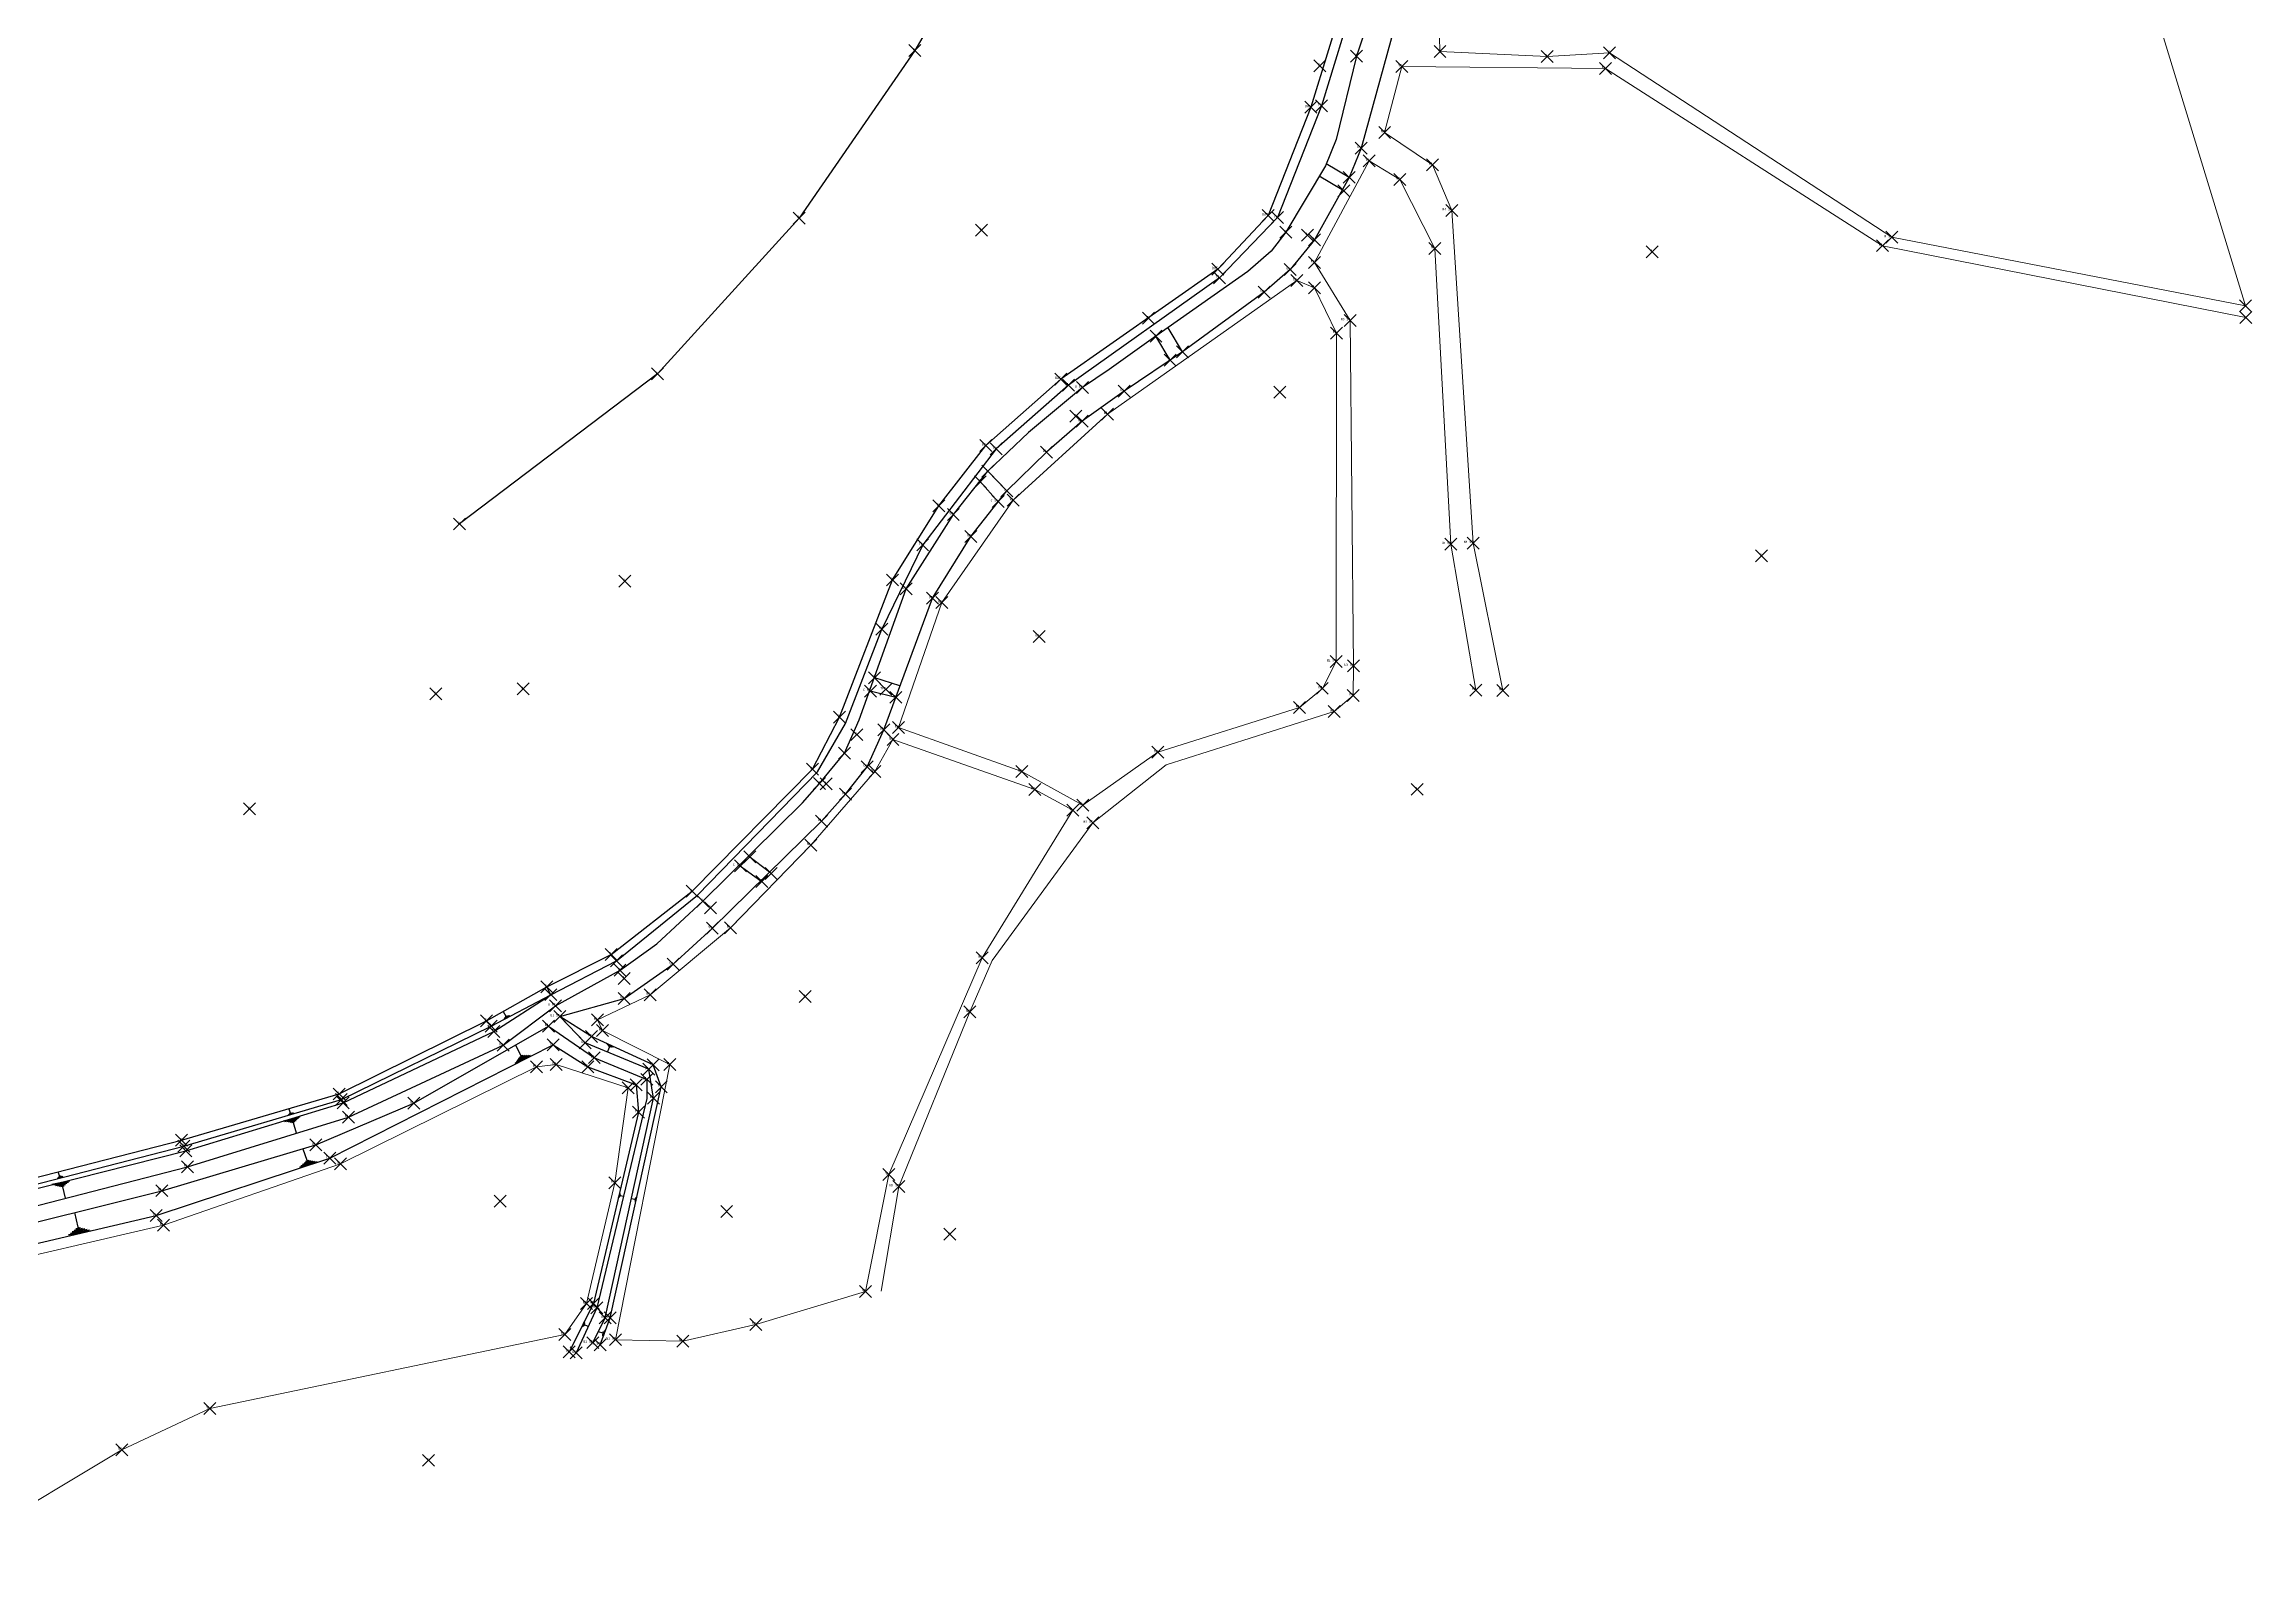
# Model space of a CAD drawing. Header units: millimetres. Extents: x 209513 to 211421, y 268482 to 269727.
# Drawn here: x 209868.3 to 210052.8, y 268500.4 to 268628 of the extents above; entities that cross this region are included whole.
import ezdxf
from ezdxf.enums import TextEntityAlignment as Align

# ---------------------------------------------------------------- set-up
doc = ezdxf.new("R2010")
doc.units = ezdxf.units.MM
doc.header["$MEASUREMENT"] = 0
doc.header["$PDMODE"] = 3
doc.header["$PDSIZE"] = 0.5
for name, color, linetype in [("con'c구조물", 8, 'CONTINUOUS'), ('비탈면', 8, 'CONTINUOUS'), ('측구', 8, 'CONTINUOUS'), ('현황', 8, 'CONTINUOUS')]:
    doc.layers.add(name, color=color, linetype=linetype)
doc.layers.add('논밭', color=8, linetype='CONTINUOUS', lineweight=0)
doc.layers.add('측점', color=8, linetype='CONTINUOUS', lineweight=0)
doc.styles.add('txt', font='TXT', dxfattribs={"height": 0.2})

msp = doc.modelspace()

# ---------------------------------------------------------------- linework, layer by layer
at = {"layer": "con'c구조물"}
for p, q in [((209977.344, 268616.911, 14.934), (209975.4367263904, 268618.0486593177, 14.90781892453231)), ((209976.7639193093, 268615.8603278501, 14.93496730174486), (209974.8464299752, 268617.00408069, 14.90864599539854)), ((209962.38, 268601.644, 14.793), (209961.201, 268603.629, 14.778)), ((209963.414, 268602.328, 14.797), (209962.2166495461, 268604.3438953783, 14.78176653366504))]:
    msp.add_line(p, q, dxfattribs=at)
at = {"layer": "con'c구조물", "extrusion": (-0.01980637379183519, -0.01760021368306418, 0.9996489083851033)}
for p, q in [((209947.1602751847, 268592.3522445329, 14.80011113315049), (209948.737, 268590.723, 14.802)), ((209948.0124885505, 268589.8029548449, 14.77211251629858), (209946.4838379115, 268591.5101852092, 14.77188302898795))]:
    msp.add_line(p, q, dxfattribs=at)
at = {"layer": "con'c구조물", "extrusion": (-0.02083133763947811, -0.02619644002515345, 0.9994397440076909), "elevation": -11394.27427447046}
for points in [[(-2842.765774774743, 340687.1761299587), (-2840.753864660976, 340688.0931175157), (-2840.768587373197, 340688.1468764868)], [(-2841.066567484493, 340689.0584004758), (-2843.128096409404, 340688.2844752786)]]:
    msp.add_lwpolyline(points, dxfattribs=at)
at = {"layer": "con'c구조물", "extrusion": (0.001777708808873359, 0.02031079456849717, 0.999792134083574)}
for points, elevation in [([(-185710.6500619804, -285780.8149246295), (-185712.5503250723, -285779.6770601891)], 5842.569630656789), ([(-185713.2179713362, -285780.4576743522), (-185711.355969803, -285781.643965218)], 5842.569630656788)]:
    msp.add_lwpolyline(points, dxfattribs=dict(at, elevation=elevation))
at = {"layer": '논밭'}
for p, q in [((210052.2475636172, 268606.1839622359, 15.13), (210037.7955914509, 268653.5409537666, 15.09)), ((209987.706, 268586.35, 15.115), (209985.923, 268614.145, 15.142)), ((209984.502, 268610.976, 14.851), (209985.853, 268586.259, 14.811)), ((210021.915, 268611.201, 15.121), (210052.2828001739, 268605.1951876834, 15.19)), ((210022.699, 268611.902, 15.107), (210052.2475636172, 268606.1839622359, 15.13)), ((209977.712, 268576.082, 14.836), (209977.427, 268604.957, 14.821)), ((209976.294, 268603.9, 14.76), (209976.249, 268576.45, 14.724)), ((209939.72, 268532.585, 14.81), (209938.2421146752, 268523.8258649405, 14.8)), ((209916.038, 268519.784, 14.594), (209921.655, 268519.662, 14.568))]:
    msp.add_line(p, q, dxfattribs=at)
at = {"layer": '논밭', "extrusion": (-0.002495213920598355, -0.0009357158288259126, 0.9999964491653849), "elevation": -760.3007414730238}
msp.add_lwpolyline([(210022.0828832467, 268611.3081787626), (209998.4958219327, 268626.7161765597), (209993.2867483208, 268626.41015517), (209984.319838616, 268626.8371993119), (209984.2799709869, 268628.0592484634), (209996.9977642155, 268629.0661556356), (209998.0338832559, 268632.2821976586)], dxfattribs=at)
at = {"layer": '논밭', "extrusion": (0.001197645491389979, -0.004267291136872589, 0.9999901778875782), "elevation": -879.6086622300608}
msp.add_lwpolyline([(209985.7542651406, 268612.8370879992), (209984.1392291715, 268616.6591772321), (209980.1422116779, 268619.3612047469), (209981.568159156, 268624.8693453781), (209998.6062164006, 268624.6901865822), (210021.7462644782, 268609.893209137)], dxfattribs=at)
at = {"layer": '논밭', "extrusion": (-0.0008778308753958339, 0.0005048896730620127, 0.9999994872495547), "elevation": -33.87310386406436}
msp.add_lwpolyline([(209977.3591073547, 268605.0083451387), (209974.3891348338, 268609.8493280588), (209978.9380979679, 268618.3423491879), (209981.5221180403, 268616.7843384144), (209984.4341309635, 268611.0273323607)], dxfattribs=at)
at = {"layer": '논밭', "extrusion": (-0.0005303981218246154, -0.00127822076939338, 0.99999904241429), "elevation": -439.9370034995871}
msp.add_lwpolyline([(209976.2272740515, 268576.1070569861), (209975.0822646654, 268573.8670365844), (209973.1683206265, 268572.2681734013), (209961.3412416696, 268568.526990186), (209955.0642711941, 268564.1100670738), (209949.9792443285, 268566.907001769), (209939.6692903323, 268570.5901131206), (209943.2772739127, 268581.0310637985), (209949.2322725447, 268589.5880514927), (209957.125290529, 268596.7890862747), (209972.9582946665, 268607.937081772), (209974.4163342413, 268607.347177132), (209976.2722931396, 268603.5570805467)], dxfattribs=at)
at = {"layer": '논밭', "extrusion": (0.0001224447900102755, -0.0007169750858162893, 0.999999735476965), "elevation": -152.0469863377383}
msp.add_lwpolyline([(209985.8496123388, 268586.219019921), (209987.9326134254, 268574.0220167862)], dxfattribs=at)
at = {"layer": '논밭', "extrusion": (0.001162872943323061, -0.005778215658627467, 0.9999826298242986), "elevation": -1292.646094075927}
msp.add_lwpolyline([(209987.5464376904, 268583.3645501575), (209990.0235220694, 268571.056344684)], dxfattribs=at)
at = {"layer": '논밭', "extrusion": (-0.01651664489445712, -0.002678547888160374, 0.9998600031117563), "elevation": -4172.687279099908}
msp.add_lwpolyline([(-231498.9913557665, 250229.0096321089), (-231496.5619867416, 250228.5912828043), (-231495.4840591817, 250226.7983572132)], dxfattribs=at)
at = {"layer": '논밭'}
for points, elevation in [([(209976.091, 268572.266), (209962.042432751, 268567.8061497924), (209955.913, 268562.975)], 14.799), ([(209945.654, 268547.176), (209947.500426901, 268551.4613044694), (209955.913, 268562.975)], 14.811)]:
    msp.add_lwpolyline(points, dxfattribs=dict(at, elevation=elevation))
at = {"layer": '논밭', "extrusion": (0.0007215525799929045, -0.00084738400829294, 0.9999993806509166), "elevation": -61.53175656429236}
msp.add_lwpolyline([(209915.9728244653, 268519.8283095437), (209920.4959192544, 268542.8321913479), (209914.880857941, 268545.6532606241), (209914.4648414536, 268546.5452795392), (209918.8648388652, 268548.6552831671), (209925.5787916595, 268554.2433386511), (209932.2918332051, 268561.1572894302), (209937.652885926, 268567.299226949), (209939.1577982262, 268569.9683294446), (209951.0209055359, 268565.8052085427), (209954.1747762783, 268564.0743619273), (209946.6048511257, 268551.7442761398), (209938.7998921215, 268533.6282321131), (209936.8499020092, 268523.8652234099), (209927.7028365645, 268521.0982984643), (209921.5898417634, 268519.7062909898)], dxfattribs=at)
at = {"layer": '논밭', "extrusion": (-2.391684603545478e-05, -5.880867888495463e-05, 0.9999999979847619), "elevation": -6.003142551223942}
msp.add_lwpolyline([(209939.7202941639, 268532.5851113176), (209945.6542941863, 268547.1761113431)], dxfattribs=at)
at = {"layer": '논밭'}
msp.add_polyline3d([(209832.746, 268516.344, 14.629), (209861.722, 268525.514, 14.636), (209878.257, 268529.354, 14.588), (209893.04, 268534.466, 14.773), (209909.423, 268542.585, 14.618), (209911.085, 268542.774, 14.676), (209917.08, 268540.822, 14.646), (209915.984, 268532.892, 14.584), (209913.618, 268522.796, 14.597), (209911.807, 268520.214, 14.664), (209882.121, 268514.029, 14.578), (209874.789, 268510.582, 14.541), (209862.687, 268503.326, 14.643), (209858.032, 268500.384, 14.581)], dxfattribs=at)
at = {"layer": '비탈면'}
for points, elevation in [([(209906.6390668431, 268547.2121364375), (209906.8802236266, 268546.8128499328), (209906.9380247258, 268546.817465608), (209906.8492355074, 268546.7638396479), (209906.9958258251, 268546.8220812839), (209906.8182473884, 268546.714829363), (209907.0536269244, 268546.8266969594), (209906.7872592694, 268546.6658190782), (209907.1114280237, 268546.831312635), (209906.7562711502, 268546.6168087934), (209907.169229123, 268546.8359283108), (209906.7252830312, 268546.5677985086), (209907.2270302224, 268546.8405439863)], -1.466517633498769), ([(209907.6758267181, 268544.4070352534), (209908.1228676897, 268543.5257434392), (209908.2806980183, 268543.5266570199), (209908.0289003571, 268543.398931028), (209908.4385283469, 268543.5275706005), (209907.9349330245, 268543.2721186167), (209908.5963586754, 268543.5284841812), (209907.8409656919, 268543.1453062055), (209908.754189004, 268543.5293977619), (209907.7469983592, 268543.0184937943), (209908.9120193326, 268543.5303113425), (209907.6530310266, 268542.891681383), (209909.0698496611, 268543.5312249232)], 12.248), ([(209915.3576298414, 268543.8098524524), (209915.5381705324, 268544.2388179537), (209915.4957619203, 268544.2882795288), (209915.6031849597, 268544.2430678983), (209915.4533533085, 268544.3377411038), (209915.668199387, 268544.2473178429), (209915.4109446963, 268544.3872026789), (209915.7332138142, 268544.2515677875), (209915.3685360843, 268544.4366642541), (209915.7982282414, 268544.2558177321), (209915.3261274724, 268544.486125829), (209915.8632426687, 268544.2600676767), (209915.2837188603, 268544.535587404)], 14.79154756557796), ([(209889.3852983173, 268537.0431796563), (209889.1223724512, 268537.9080085616), (209888.9800450456, 268537.9322212168), (209889.2271390186, 268538.0073428929), (209888.8377176401, 268537.9564338721), (209889.331905586, 268538.1066772242), (209888.6953902346, 268537.9806465273), (209889.4366721535, 268538.2060115554), (209888.5530628291, 268538.0048591825), (209889.541438721, 268538.3053458867), (209888.4107354236, 268538.0290718377), (209889.6462052884, 268538.404680218), (209888.2684080181, 268538.0532844929)], 12.248), ([(209889.9146291321, 268535.7381166574), (209890.2334050831, 268534.77333868), (209890.3940002192, 268534.7499653889), (209890.1183493685, 268534.6588865457), (209890.5545953553, 268534.7265920978), (209890.003293654, 268534.5444344115), (209890.7151904914, 268534.7032188067), (209889.8882379394, 268534.4299822773), (209890.8757856275, 268534.6798455156), (209889.7731822249, 268534.315530143), (209891.0363807636, 268534.6564722245), (209889.6581265103, 268534.2010780088), (209891.1969758997, 268534.6330989334)], 12.248), ([(209870.0781108523, 268531.6078004983), (209869.8405683315, 268532.5463704458), (209869.6895195876, 268532.5794765105), (209869.9576824297, 268532.6473458022), (209869.5384708436, 268532.6125825752), (209870.0747965279, 268532.7483211585), (209869.3874220996, 268532.64568864), (209870.191910626, 268532.8492965149), (209869.2363733556, 268532.6787947047), (209870.3090247242, 268532.9502718713), (209869.0853246116, 268532.7119007694), (209870.4261388223, 268533.0512472276), (209868.9342758677, 268532.7450068341)], 12.248), ([(209916.6884672477, 268531.7353351898), (209916.4306315402, 268531.7960394629), (209916.4035426649, 268531.7635418099), (209916.4208867429, 268531.8372091549), (209916.3764537896, 268531.7310441569), (209916.4111419457, 268531.8783788469), (209916.3493649144, 268531.6985465039), (209916.4013971485, 268531.9195485389), (209916.3222760391, 268531.6660488509), (209916.3916523512, 268531.9607182309), (209916.2951871639, 268531.6335511979), (209916.381907554, 268532.0018879229), (209916.2680982886, 268531.601053545)], 12.248), ([(209917.3697988579, 268531.5815578263), (209917.6549521952, 268531.521671853), (209917.6838754298, 268531.5581304745), (209917.6667651517, 268531.4766580924), (209917.7127986644, 268531.594589096), (209917.6785781083, 268531.4316443318), (209917.741721899, 268531.6310477176), (209917.6903910647, 268531.3866305713), (209917.7706451335, 268531.6675063391), (209917.7022040212, 268531.3416168107), (209917.799568368, 268531.7039649606), (209917.7140169777, 268531.2966030501), (209917.8284916026, 268531.7404235822)], 14.29880001690878), ([(209870.8074457495, 268530.4135778856), (209871.0966392132, 268529.1792828726), (209871.2936237481, 268529.132432295), (209870.9409680302, 268529.0498055911), (209871.4906082831, 268529.0855817175), (209870.7852968471, 268528.9203283096), (209871.6875928181, 268529.0387311399), (209870.6296256641, 268528.7908510282), (209871.8845773531, 268528.9918805623), (209870.4739544811, 268528.6613737466), (209872.081561888, 268528.9450299848), (209870.3182832981, 268528.5318964652), (209872.278546423, 268528.8981794072)], 12.248), ([(209913.7372535539, 268520.894382898), (209913.4438831179, 268521.0167361686), (209913.4054490481, 268520.9835656257), (209913.4404071254, 268521.0673857504), (209913.3670149783, 268520.9503950828), (209913.436931133, 268521.118035332), (209913.3285809084, 268520.9172245398), (209913.4334551405, 268521.1686849136), (209913.2901468386, 268520.8840539968), (209913.429979148, 268521.2193344953), (209913.2517127688, 268520.8508834539), (209913.4265031556, 268521.2699840768), (209913.213278699, 268520.817712911)], -2.983879682971845), ([(209914.5908244572, 268520.4654744269), (209914.9505956954, 268520.3469689284), (209914.9932229979, 268520.389900141), (209914.959364284, 268520.2871083588), (209915.0358503004, 268520.4328313536), (209914.9681328727, 268520.227247789), (209915.0784776029, 268520.4757625666), (209914.9769014613, 268520.1673872195), (209915.1211049054, 268520.5186937792), (209914.98567005, 268520.10752665), (209915.1637322079, 268520.5616249918), (209914.9944386386, 268520.0476660802), (209915.2063595105, 268520.6045562046)], -3.500930319737793)]:
    msp.add_lwpolyline(points, dxfattribs=dict(at, elevation=elevation))
for points in [[(209888.7210997571, 268539.0759167384), (209888.8534458182, 268538.7320750731), (209888.9059157002, 268538.7270106602), (209888.8179123587, 268538.6931378149), (209888.9583855824, 268538.7219462477), (209888.7823788993, 268538.6542005566), (209889.0108554646, 268538.716881835), (209888.7468454399, 268538.6152632984), (209889.0633253467, 268538.7118174223), (209888.7113119804, 268538.5763260403), (209889.115795229, 268538.7067530098), (209888.6757785211, 268538.5373887822), (209889.1682651112, 268538.701688597)], [(209869.4160904579, 268533.8143087333), (209869.5628751437, 268533.4453406581), (209869.6153984756, 268533.4408644536), (209869.527780181, 268533.406007715), (209869.6679218076, 268533.4363882495), (209869.4926852184, 268533.3666747718), (209869.7204451397, 268533.4319120452), (209869.4575902559, 268533.3273418288), (209869.7729684716, 268533.4274358409), (209869.4224952931, 268533.2880088857), (209869.8254918037, 268533.4229596368), (209869.3874003306, 268533.2486759427), (209869.8780151358, 268533.4184834325)]]:
    msp.add_lwpolyline(points, dxfattribs=at)
at = {"layer": '측구'}
for p, q in [((209944.266, 268588.749, 14.742), (209947.16, 268592.352, 14.814)), ((209945.732, 268586.907, 14.779), (209948.737, 268590.723, 14.802)), ((209940.325, 268582.518, 14.739), (209944.266, 268588.749, 14.742))]:
    msp.add_line(p, q, dxfattribs=at)
at = {"layer": '측구', "extrusion": (-0.002766262378916175, -0.003476095584678564, 0.9999901322272822)}
for points, elevation in [([(209938.7457388327, 268732.5044241024), (209940.929807932, 268730.5105124789), (209945.0738474021, 268726.0245692553), (209948.8428855406, 268720.4996324386), (209952.4829684332, 268713.8577592286), (209956.6348225318, 268705.802604593), (209963.5507241469, 268690.9515374362), (209967.0505475448, 268685.0083345971), (209973.0812782705, 268676.9140161336), (209979.8732661146, 268670.9850040243), (209985.1002488816, 268666.0159872588), (209989.0862861899, 268661.3580431179), (209990.2352900924, 268658.5880592327), (209990.8152048847, 268655.0759705914), (209990.8121357395, 268652.7638976863), (209990.3363948246, 268649.1962470956), (209989.8583191976, 268647.0701672063), (209986.6792594378, 268640.1021494949), (209982.5680815276, 268631.5979970783), (209980.1179110935, 268624.9838346512), (209977.5878101225, 268615.759775664), (209976.5819052588, 268613.3209147837), (209973.6947364969, 268608.0917481912), (209971.6546696126, 268605.6136889242), (209969.4906917238, 268603.7227385385), (209962.6515795769, 268598.7376606144), (209957.7786037543, 268595.4547342594), (209954.2595895558, 268592.9377485436), (209951.2806037204, 268590.3657962044), (209947.9746495649, 268587.13288924)], -1499.675401172145), ([(209937.3377967792, 268730.829513807), (209939.3773530106, 268728.9488937491), (209943.3478298482, 268724.6508329333), (209946.9651177648, 268719.3483428945), (209950.2319134215, 268713.610702416), (209954.6590900765, 268704.8338802219), (209961.6011621855, 268689.9266150759), (209965.7874887527, 268682.8552797996), (209971.0323912289, 268675.7941746943), (209978.3913146118, 268669.3583510951), (209983.5023726513, 268664.4995378531), (209987.2051689043, 268659.7819143028), (209988.106001479, 268657.9794057049), (209988.6149653874, 268654.8970108684), (209988.6123252827, 268652.9081461684), (209988.1814469116, 268649.6029108811), (209987.7638417025, 268647.7796093886), (209984.6879018913, 268641.0376149931), (209979.7520065473, 268631.1519190922), (209977.1937646032, 268623.4466739172), (209975.5017714333, 268616.4714993649), (209974.6021319734, 268614.282203373), (209971.2916710015, 268608.731673577), (209970.0710164926, 268607.1514409683), (209968.1162690973, 268605.4433226179), (209960.4385354849, 268600.0386079886), (209956.5238167939, 268597.2620695102), (209954.2875617859, 268595.7476965365), (209949.79123898, 268591.9864290061), (209946.397688794, 268588.7619362754)], -1499.675401172144)]:
    msp.add_lwpolyline(points, dxfattribs=dict(at, elevation=elevation))
at = {"layer": '측구', "extrusion": (0.01055335937236149, -0.006067833346923212, 0.9999259012569041)}
for points, elevation in [([(209899.5300098351, 268555.3875754028), (209904.9060798183, 268556.8826797822), (209909.015252022, 268559.7386597689), (209912.2794607303, 268562.7555887475), (209921.4059445348, 268571.7094379681), (209923.419441893, 268573.9537501254), (209925.2265628853, 268576.2396963392), (209926.600338617, 268579.3418121653), (209930.6811720231, 268590.3284113257), (209933.884088629, 268595.4964666892)], 600.6273568717197), ([(209899.1597032804, 268556.2767234356), (209904.5633099912, 268559.2384930949), (209907.6342165226, 268561.4579861866), (209911.4881380504, 268565.0251321911), (209919.8151950033, 268573.230762974), (209921.237344428, 268574.8451449166), (209923.3278544657, 268577.3853830026), (209924.5614756353, 268580.1710165414), (209928.4778118885, 268591.1069585396)], 600.62735687172)]:
    msp.add_lwpolyline(points, dxfattribs=dict(at, elevation=elevation))
at = {"layer": '측점'}
for p in [(209941.043, 268627.505, 14.345), (209977.956, 268627.037, 14.884), (209984.936, 268627.431, 15.042), (209993.903, 268627.004, 15.017), (209999.112, 268627.31, 15.053), (209974.8832123581, 268626.2386479751, 14.47), (209981.737, 268626.177, 15.233), (209998.775, 268625.998, 15.175), (209974.138, 268622.767, 14.401), (209975.023, 268622.889, 14.689), (209978.35, 268619.35, 14.901), (209980.311, 268620.669, 15.19), (209979.006, 268618.291, 14.811), (209984.308, 268617.967, 15.173), (209976.912, 268615.772, 14.937), (209977.344, 268616.911, 14.934), (209981.59, 268616.733, 14.835), (209970.565, 268613.718, 14.361), (209985.923, 268614.145, 15.142), (209931.371, 268613.509, 14.479), (209946.6127882939, 268612.4919460852, 14.42), (209971.359, 268613.544, 14.774), (209972.054, 268612.322, 14.842), (209973.852, 268612.083, 13.696), (210022.699, 268611.902, 15.107), (209974.457, 268611.682, 14.869), (209984.502, 268610.976, 14.851), (210002.674, 268610.695, 15.144), (210021.915, 268611.201, 15.121), (209966.364, 268609.233, 14.392), (209966.505, 268608.524, 14.698), (209972.417, 268609.204, 14.842), (209972.98, 268608.28, 14.762), (209974.457, 268609.798, 14.851), (209970.253, 268607.313, 14.847), (209974.438, 268607.69, 14.837), (209960.566, 268605.131, 14.55), (209977.427, 268604.957, 14.821), (210052.2475636172, 268606.1839622359, 15.13), (210052.2828001739, 268605.1951876834, 15.19), (209961.201, 268603.629, 14.778), (209976.294, 268603.9, 14.76), (209962.38, 268601.644, 14.793), (209963.414, 268602.328, 14.797), (209919.541, 268600.494, 14.39), (209953.244, 268600.054, 14.501), (209953.901, 268599.537, 14.675), (209955.05, 268599.338, 14.779), (209958.541, 268599.045, 14.799), (209971.5576967191, 268598.9548301722, 14.762), (209957.147, 268597.132, 14.75), (209954.507, 268596.942, 13.604), (209955.022, 268596.528, 14.789), (209946.985, 268594.501, 14.468), (209947.848, 268594.223, 14.632), (209952.043, 268593.956, 14.79), (209947.16, 268592.352, 14.814), (209946.523, 268591.467, 14.758), (209948.003, 268589.813, 14.786), (209948.737, 268590.723, 14.802), (209949.254, 268589.931, 14.714), (209902.991, 268587.944, 14.402), (209943.057, 268589.457, 14.513), (209944.266, 268588.749, 14.742), (209941.703, 268586.201, 14.618), (209945.732, 268586.907, 14.779), (209985.853, 268586.259, 14.811), (209987.706, 268586.35, 15.115), (210011.8144398967, 268585.2892124298, 15.16), (209916.824, 268583.168, 14.394), (209939.188, 268583.265, 14.415), (209940.325, 268582.518, 14.739), (209942.529, 268581.739, 14.788), (209943.299, 268581.374, 14.715), (209938.298, 268579.161, 14.581), (209951.435, 268578.538, 14.738), (209937.678, 268575.098, 14.722), (209976.249, 268576.45, 14.724), (209977.712, 268576.082, 14.836), (209901.019, 268573.752, 14.385), (209908.316, 268574.16, 14.434), (209937.343, 268573.985, 14.698), (209938.62, 268574.127, 14.737), (209939.45, 268573.46, 14.716), (209975.104, 268574.21, 14.706), (209977.688, 268573.617, 14.829), (209987.936, 268574.062, 14.802), (209990.183, 268574.042, 15.041), (209934.758, 268571.798, 14.266), (209973.19, 268572.611, 14.811), (209976.091, 268572.266, 14.799), (209936.204, 268570.34, 13.364), (209938.447, 268570.753, 14.699), (209939.223, 268569.924, 14.622), (209939.691, 268570.933, 14.745), (209935.1747431396, 268568.7965089202, 14.68), (209937.073, 268567.651, 14.685), (209961.363, 268568.87, 14.659), (209932.488, 268567.454, 14.501), (209933.083, 268566.257, 14.632), (209933.636, 268566.228, 13.4), (209937.718, 268567.255, 14.501), (209950.001, 268567.25, 14.661), (209951.086, 268565.761, 14.469), (209983.03, 268565.771, 14.787), (209885.449, 268564.135, 14.332), (209935.266, 268565.365, 14.706), (209954.24, 268564.03, 14.647), (209955.086, 268564.453, 14.713), (209933.252, 268563.121, 14.669), (209955.913, 268562.975, 14.811), (209932.357, 268561.113, 14.576), (209926.471, 268559.369, 14.724), (209927.251, 268560.126, 14.72), (209929.044, 268558.75, 14.732), (209922.448, 268557.256, 14.371), (209928.268, 268558.068, 14.76), (209923.334, 268556.437, 14.703), (209923.981, 268555.877, 13.476), (209924.126, 268554.167, 14.763), (209925.644, 268554.199, 14.636), (209915.665, 268551.972, 14.371), (209916.114, 268551.44, 14.623), (209920.862, 268551.15, 14.8), (209946.67, 268551.7, 14.546), (209910.297, 268549.267, 14.319), (209916.41, 268550.65, 14.818), (209916.765, 268549.972, 13.56), (209910.618, 268548.613, 14.688), (209911.007, 268547.688, 14.904), (209916.753, 268548.294, 14.838), (209918.93, 268548.611, 14.573), (209931.887, 268548.459, 14.554), (209905.261, 268546.438, 14.326), (209905.652, 268545.984, 14.657), (209905.873, 268545.546, 14.665), (209910.437, 268545.99, 13.816), (209911.377, 268546.799, 14.873), (209914.53, 268546.501, 14.571), (209914.946, 268545.609, 14.548), (209945.654, 268547.176, 14.811), (209906.634, 268544.391, 13.601), (209910.82, 268544.419, 14.831), (209913.489, 268544.577, 14.308), (209914.033, 268545.128, 14.843), (209909.423, 268542.585, 14.618), (209911.085, 268542.774, 14.676), (209913.714, 268542.594, 14.913), (209914.264, 268543.348, 14.333), (209918.821, 268542.388, 14.361), (209919.176, 268542.756, 14.66), (209920.561, 268542.788, 14.461), (209892.935, 268540.314, 14.272), (209917.08, 268540.822, 14.646), (209917.757, 268541.072, 14.86), (209918.651, 268541.538, 14.245), (209919.208, 268539.976, 14.238), (209919.862, 268540.919, 14.742), (209893.121, 268539.849, 14.652), (209893.277, 268539.576, 14.683), (209893.714, 268538.379, 13.579), (209899.181, 268539.537, 13.615), (209917.959, 268538.783, 14.855), (209879.77, 268536.446, 14.296), (209879.97, 268535.958, 14.759), (209880.12, 268535.576, 14.774), (209890.985, 268536.056, 13.665), (209892.147, 268534.947, 14.78), (209893.04, 268534.466, 14.773), (209880.266, 268534.229, 13.687), (209915.984, 268532.892, 14.584), (209938.865, 268533.584, 14.492), (209939.72, 268532.585, 14.81), (209878.119, 268532.235, 13.606), (209906.3974079287, 268531.3489508275, 14.56), (209877.647, 268530.156, 14.883), (209878.257, 268529.354, 14.588), (209925.3231832293, 268530.5051960794, 14.56), (209943.961, 268528.593, 14.748), (209936.915, 268523.821, 14.479), (209913.618, 268522.796, 14.597), (209914.2, 268522.817, 14.857), (209914.467, 268522.446, 14.417), (209915.174, 268521.603, 14.371), (209915.592, 268521.599, 14.83), (209911.807, 268520.214, 14.664), (209916.038, 268519.784, 14.594), (209921.655, 268519.662, 14.568), (209927.768, 268521.054, 14.573), (209912.16, 268518.767, 15.003), (209912.738, 268518.673, 14.474), (209914.129, 268519.534, 14.472), (209914.743, 268519.36, 14.989), (209882.121, 268514.029, 14.578), (209874.789, 268510.582, 14.541), (209900.404, 268509.702, 14.582)]:
    msp.add_point(p, dxfattribs=at)
at = {"layer": '현황'}
for p, q in [((209949.629, 268642.263, 14.258), (209941.043, 268627.505, 14.345)), ((209941.043, 268627.505, 14.345), (209931.371, 268613.509, 14.479)), ((209931.371, 268613.509, 14.479), (209919.541, 268600.494, 14.39)), ((209919.541, 268600.494, 14.39), (209902.991, 268587.944, 14.402)), ((209946.985, 268594.501, 14.468), (209953.244, 268600.054, 14.501)), ((209943.057, 268589.457, 14.513), (209946.985, 268594.501, 14.468)), ((209935.2501426692, 268571.2823897867, 14.48), (209938.298, 268579.161, 14.581)), ((209932.9006236863, 268567.2350510849, 14.65), (209935.2501426692, 268571.2823897867, 14.48)), ((209922.8962161806, 268556.9373173908, 14.6), (209932.9006236863, 268567.2350510849, 14.65)), ((209916.114, 268551.44, 14.623), (209922.8962161806, 268556.9373173908, 14.6)), ((209910.618, 268548.613, 14.688), (209916.114, 268551.44, 14.623)), ((209905.652, 268545.984, 14.657), (209910.618, 268548.613, 14.688)), ((209905.873, 268545.546, 14.665), (209910.618, 268548.613, 14.688)), ((209910.618, 268548.613, 14.688), (209910.297, 268549.267, 14.319)), ((209893.121, 268539.849, 14.652), (209905.652, 268545.984, 14.657)), ((209906.634, 268544.391, 13.601), (209911.007, 268547.688, 13.73)), ((209913.489, 268544.577, 14.308), (209911.377, 268546.799, 13.73)), ((209893.714, 268538.379, 13.579), (209906.634, 268544.391, 13.601)), ((209918.651, 268541.538, 14.245), (209918.6487115585, 268539.9323349321, 14.24)), ((209879.97, 268535.958, 14.759), (209893.121, 268539.849, 14.652)), ((209918.6487115585, 268539.9323349321, 14.24), (209914.467, 268522.446, 14.417)), ((209880.266, 268534.229, 13.687), (209893.714, 268538.379, 13.579)), ((209854.668, 268529.466, 14.61), (209879.97, 268535.958, 14.759)), ((209855.286, 268527.802, 13.574), (209880.266, 268534.229, 13.687))]:
    msp.add_line(p, q, dxfattribs=at)
for points in [[(209949.629, 268642.263, 14.258), (209954.268, 268650.978, 14.405), (209958.869, 268665.737, 14.234), (209959.858, 268666.301, 14.393), (209970.587, 268660.426, 14.36), (209972.938, 268657.966, 14.431), (209972.938, 268657.966, 14.431), (209971.4, 268649.508, 14.444), (209976.668, 268638.942, 14.432), (209977.366, 268634.546, 14.417), (209977.092, 268632.394, 14.428), (209974.138, 268622.767, 14.401), (209970.565, 268613.718, 14.361), (209966.364, 268609.233, 14.392), (209953.244, 268600.054, 14.501)], [(209978.888, 268634.639, 14.824), (209977.901, 268632.278, 14.714), (209975.023, 268622.889, 14.689), (209971.359, 268613.544, 14.774), (209966.505, 268608.524, 14.698), (209953.901, 268599.537, 14.675), (209947.848, 268594.223, 14.632), (209941.703, 268586.201, 14.618), (209938.298, 268579.161, 14.581)], [(209751.897, 268513.609, 14.432), (209771.201, 268523.032, 14.107), (209784.119, 268529.955, 14.203), (209792.459, 268533.679, 14.1), (209800.032, 268535.794, 14.112), (209807.697, 268534.795, 14.094), (209826.889, 268526.117, 14.181), (209833.193, 268524.477, 14.202), (209844.366, 268526.48, 14.288), (209854.444, 268529.968, 14.216), (209879.77, 268536.446, 14.296), (209892.935, 268540.314, 14.272), (209905.261, 268546.438, 14.326), (209910.297, 268549.267, 14.319), (209915.665, 268551.972, 14.371), (209922.448, 268557.256, 14.371), (209932.488, 268567.454, 14.501), (209934.758, 268571.798, 14.266), (209939.188, 268583.265, 14.415), (209943.057, 268589.457, 14.513)], [(209750.6863554711, 268505.9205760587, 13.482), (209767.506, 268514.897, 13.621), (209786.01, 268525.807, 13.463), (209800.428, 268530.909, 13.461), (209807.47, 268529.146, 13.613), (209829.576, 268518.36, 13.781), (209834.369, 268519.908, 13.684), (209841.077, 268521.539, 13.685), (209862.572, 268528.362, 13.612), (209878.119, 268532.235, 13.606), (209890.985, 268536.056, 13.665), (209899.181, 268539.537, 13.615), (209910.437, 268545.99, 13.816), (209914.264, 268543.348, 14.333), (209918.651, 268541.538, 14.245)], [(209914.743, 268519.36, 14.989), (209915.592, 268521.599, 14.83), (209919.862, 268540.919, 14.742), (209919.176, 268542.756, 14.66), (209914.033, 268545.128, 14.843), (209911.377, 268546.799, 14.873)], [(209749.36, 268510.252, 14.095), (209752.627, 268513.041, 14.815), (209771.752, 268522.257, 14.513), (209784.519, 268529.18, 14.435), (209793.103, 268532.941, 14.54), (209800.265, 268534.93, 14.681), (209807.348, 268534.015, 14.669), (209826.765, 268525.148, 14.586), (209833.298, 268523.061, 14.643), (209844.773, 268525.635, 14.653), (209854.876, 268529.187, 14.656), (209880.12, 268535.576, 14.774), (209893.277, 268539.576, 14.683), (209905.873, 268545.546, 14.665)], [(209800.149, 268530.051, 14.555), (209806.585, 268528.511, 14.552), (209829.63, 268517.024, 14.9), (209834.265, 268517.664, 14.821), (209843.811, 268520.306, 14.892), (209861.104, 268526.28, 14.918), (209877.647, 268530.156, 14.883), (209892.147, 268534.947, 14.78), (209910.82, 268544.419, 14.831), (209913.714, 268542.594, 14.913), (209917.757, 268541.072, 14.86), (209917.959, 268538.783, 14.855), (209914.2, 268522.817, 14.857), (209912.16, 268518.767, 15.003)], [(209914.129, 268519.534, 14.472), (209915.174, 268521.603, 14.371), (209919.208, 268539.976, 14.238), (209918.821, 268542.388, 14.361), (209913.489, 268544.5769999998, 14.30800000000029)], [(209914.467, 268522.446, 14.417), (209912.738, 268518.673, 14.474)]]:
    msp.add_polyline3d(points, dxfattribs=at)

# ---------------------------------------------------------------- texts
at = {"layer": '측점', "style": 'txt'}
for s, p in [('O', (209941.043, 268627.505, 14.345)), ('U', (209977.956, 268627.037, 14.884)), ('N', (209984.936, 268627.431, 15.042)), ('N', (209993.903, 268627.004, 15.017)), ('N', (209999.112, 268627.31, 15.053)), ('O', (209974.8832123581, 268626.2386479751, 14.47)), ('N4', (209981.737, 268626.177, 15.233)), ('N4', (209998.775, 268625.998, 15.175)), ('BAT', (209974.138, 268622.767, 14.401)), ('T1', (209975.023, 268622.889, 14.689)), ('N4', (209980.311, 268620.669, 15.19)), ('U1', (209978.35, 268619.35, 14.901)), ('N3', (209979.006, 268618.291, 14.811)), ('N4', (209984.308, 268617.967, 15.173)), ('N3', (209981.59, 268616.733, 14.835)), ('C', (209976.912, 268615.772, 14.937)), ('N4 ST', (209985.923, 268614.145, 15.142)), ('O', (209931.371, 268613.509, 14.479)), ('O', (209946.6127882939, 268612.4919460852, 14.394)), ('BAT', (209970.565, 268613.718, 14.361)), ('T1', (209971.359, 268613.544, 14.774)), ('U', (209972.054, 268612.322, 14.842)), ('O', (209973.852, 268612.083, 13.696)), ('U1', (209974.457, 268611.682, 14.869)), ('N3', (209984.502, 268610.976, 14.851)), ('O', (210002.674, 268610.695, 15.144)), ('N4', (210021.915, 268611.201, 15.121)), ('N ST', (210022.699, 268611.902, 15.107)), ('BAT', (209966.364, 268609.233, 14.392)), ('T1', (209966.505, 268608.524, 14.698)), ('U1', (209972.417, 268609.204, 14.842)), ('N3', (209974.457, 268609.798, 14.851)), ('U1', (209970.253, 268607.313, 14.847)), ('N2', (209972.98, 268608.28, 14.762)), ('N2', (209974.438, 268607.69, 14.837)), ('O', (209960.566, 268605.131, 14.55)), ('N3 ST', (209977.427, 268604.957, 14.821)), ('O', (210052.2475636172, 268606.1839622359)), ('U', (209961.201, 268603.629, 14.778)), ('N2', (209976.294, 268603.9, 14.76)), ('C', (209962.38, 268601.644, 14.793)), ('O', (209919.541, 268600.494, 14.39)), ('BAT', (209953.244, 268600.054, 14.501)), ('T1', (209953.901, 268599.537, 14.675)), ('U ST', (209955.05, 268599.338, 14.779)), ('U1', (209958.541, 268599.045, 14.799)), ('O', (209954.507, 268596.942, 13.604)), ('U1', (209955.022, 268596.528, 14.789)), ('N2', (209957.147, 268597.132, 14.75)), ('B1', (209946.985, 268594.501, 14.468)), ('T1', (209947.848, 268594.223, 14.632)), ('U1', (209952.043, 268593.956, 14.79)), ('C', (209947.16, 268592.352, 14.814)), ('C', (209946.523, 268591.467, 14.758)), ('C', (209948.686, 268590.68, 14.787)), ('B', (209943.057, 268589.457, 14.513)), ('U1', (209944.266, 268588.749, 14.742)), ('C ST', (209948.003, 268589.813, 14.786)), ('N2', (209949.254, 268589.931, 14.714)), ('O', (209902.991, 268587.944, 14.402)), ('U1', (209945.732, 268586.907, 14.779)), ('N4 ST', (209987.706, 268586.35, 15.115)), ('T1', (209941.703, 268586.201, 14.618)), ('N3 ST', (209985.853, 268586.259, 14.811)), ('O', (210011.8144398967, 268585.2892124298)), ('O', (209916.824, 268583.168, 14.394)), ('B', (209939.188, 268583.265, 14.415)), ('U1', (209940.325, 268582.518, 14.739)), ('U1', (209942.529, 268581.739, 14.788)), ('N2', (209943.299, 268581.374, 14.715)), ('T1', (209938.298, 268579.161, 14.581)), ('OX', (209951.435, 268578.538, 14.738)), ('N2 ST', (209976.249, 268576.45, 14.724)), ('N3 ST', (209977.712, 268576.082, 14.836)), ('O', (209901.019, 268573.752, 14.385)), ('O', (209908.316, 268574.16, 14.434)), ('C ST', (209937.343, 268573.985, 14.698)), ('C', (209937.678, 268575.098, 14.722)), ('TP4', (209938.62, 268574.127, 14.737)), ('C', (209939.45, 268573.46, 14.716)), ('N2', (209975.104, 268574.21, 14.706)), ('N3', (209977.688, 268573.617, 14.829)), ('N3', (209987.936, 268574.062, 14.802)), ('N4', (209990.183, 268574.042, 15.041)), ('B', (209934.758, 268571.798, 14.266)), ('N2', (209973.19, 268572.611, 14.811)), ('N3', (209976.091, 268572.266, 14.799)), ('O', (209936.204, 268570.34, 13.364)), ('U1', (209938.447, 268570.753, 14.699)), ('N1', (209939.223, 268569.924, 14.622)), ('N2', (209939.691, 268570.933, 14.745)), ('N2', (209961.363, 268568.87, 14.659)), ('B', (209932.488, 268567.454, 14.501)), ('U', (209933.083, 268566.257, 14.632)), ('O', (209933.636, 268566.228, 13.4)), ('U1', (209937.073, 268567.651, 14.685)), ('N1', (209937.718, 268567.255, 14.501)), ('N2', (209950.001, 268567.25, 14.661)), ('U1', (209935.266, 268565.365, 14.706)), ('N1', (209951.086, 268565.761, 14.469)), ('N2', (209955.086, 268564.453, 14.713)), ('O', (209983.03, 268565.771, 14.787)), ('O', (209885.449, 268564.135, 14.332)), ('U1', (209933.252, 268563.121, 14.669)), ('N1', (209954.24, 268564.03, 14.647)), ('N3 ST', (209955.913, 268562.975, 14.811)), ('N1', (209932.357, 268561.113, 14.576)), ('C ST', (209926.471, 268559.369, 14.724)), ('C', (209927.251, 268560.126, 14.72)), ('C', (209929.044, 268558.75, 14.732)), ('B', (209922.448, 268557.256, 14.371)), ('C', (209928.268, 268558.068, 14.76)), ('U', (209923.334, 268556.437, 14.703)), ('O', (209923.981, 268555.877, 13.476)), ('U1', (209924.126, 268554.167, 14.763)), ('N1', (209925.644, 268554.199, 14.636)), ('B', (209915.665, 268551.972, 14.371)), ('O', (209916.114, 268551.44, 14.623)), ('N1', (209946.67, 268551.7, 14.546)), ('U', (209916.41, 268550.65, 14.818)), ('O', (209916.765, 268549.972, 13.56)), ('U1', (209920.862, 268551.15, 14.8)), ('B', (209910.297, 268549.267, 14.319)), ('U ST', (209911.007, 268547.688, 14.904)), ('O', (209910.618, 268548.613, 14.688)), ('U1', (209916.753, 268548.294, 14.838)), ('N1', (209918.93, 268548.611, 14.573)), ('O', (209931.887, 268548.459, 14.554)), ('B', (209905.261, 268546.438, 14.326)), ('O', (209905.652, 268545.984, 14.657)), ('B1', (209910.437, 268545.99, 13.816)), ('U1 ST', (209911.377, 268546.799, 14.873)), ('N1', (209914.53, 268546.501, 14.571)), ('N2', (209945.654, 268547.176, 14.811)), ('T', (209905.873, 268545.546, 14.665)), ('B2', (209906.634, 268544.391, 13.601)), ('T3', (209910.82, 268544.419, 14.831)), ('B1', (209913.489, 268544.577, 14.308)), ('T3', (209914.033, 268545.128, 14.843)), ('N1', (209914.946, 268545.609, 14.548)), ('N1', (209909.423, 268542.585, 14.618)), ('N1', (209911.085, 268542.774, 14.676)), ('T3', (209913.714, 268542.594, 14.913)), ('B1', (209914.264, 268543.348, 14.333)), ('B1', (209918.821, 268542.388, 14.361)), ('T3', (209919.176, 268542.756, 14.66)), ('N1', (209920.561, 268542.788, 14.461)), ('B', (209892.935, 268540.314, 14.272)), ('N1', (209917.08, 268540.822, 14.646)), ('T3', (209917.757, 268541.072, 14.86)), ('B1', (209918.651, 268541.538, 14.245)), ('T3', (209919.862, 268540.919, 14.742)), ('O', (209893.121, 268539.849, 14.652)), ('T', (209893.277, 268539.576, 14.683)), ('B2', (209893.714, 268538.379, 13.579)), ('B1', (209899.181, 268539.537, 13.615)), ('T3', (209917.959, 268538.783, 14.855)), ('B1', (209919.208, 268539.976, 14.238)), ('B', (209879.77, 268536.446, 14.296)), ('O', (209879.97, 268535.958, 14.759)), ('T', (209880.12, 268535.576, 14.774)), ('B1', (209890.985, 268536.056, 13.665)), ('T3', (209892.147, 268534.947, 14.78)), ('B2', (209880.266, 268534.229, 13.687)), ('N1', (209893.04, 268534.466, 14.773)), ('N1', (209915.984, 268532.892, 14.584)), ('N1', (209938.865, 268533.584, 14.492)), ('B1', (209878.119, 268532.235, 13.606)), ('N2 ST', (209939.72, 268532.585, 14.81)), ('T3', (209877.647, 268530.156, 14.883)), ('N1', (209878.257, 268529.354, 14.588)), ('O', (209943.961, 268528.593, 14.748)), ('N1', (209936.915, 268523.821, 14.479)), ('N1', (209913.618, 268522.796, 14.597)), ('T3', (209914.2, 268522.817, 14.857)), ('B1', (209914.467, 268522.446, 14.417)), ('N1', (209911.807, 268520.214, 14.664)), ('B1', (209915.174, 268521.603, 14.371)), ('T3', (209915.592, 268521.599, 14.83)), ('N1', (209927.768, 268521.054, 14.573)), ('T3', (209912.16, 268518.767, 15.003)), ('B1', (209912.738, 268518.673, 14.474)), ('B1 ST', (209914.129, 268519.534, 14.472)), ('T3 ST', (209914.743, 268519.36, 14.989)), ('N1 ST', (209916.038, 268519.784, 14.594)), ('N1', (209921.655, 268519.662, 14.568)), ('N1', (209882.121, 268514.029, 14.578)), ('N1', (209874.789, 268510.582, 14.541)), ('O', (209900.404, 268509.702, 14.582))]:
    msp.add_text(s, height=0.2, dxfattribs=at).set_placement(p, align=Align.RIGHT)

doc.saveas('drawing.dxf')
